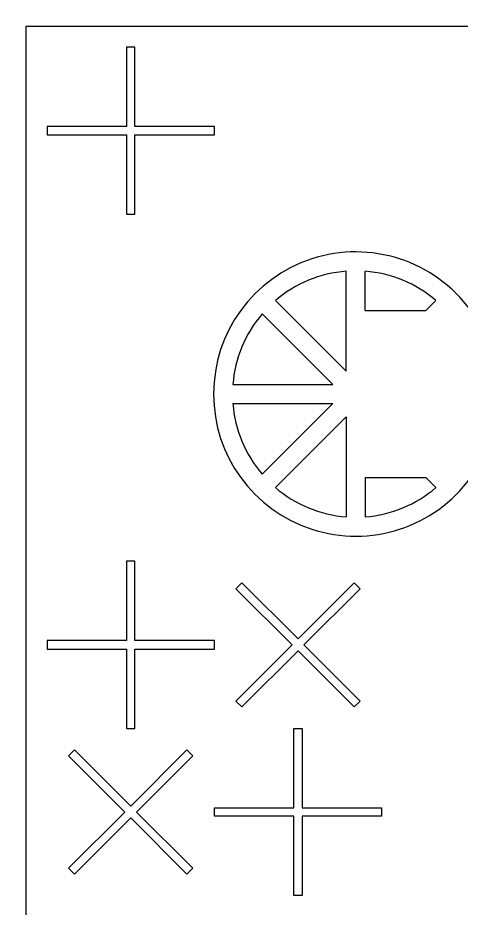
# Model space of a CAD drawing. Header units: inches. Extents: x -271009 to 5700, y -37000 to 38138.
# Drawn here: x -108252 to -105562, y 3223 to 8628 of the extents above; entities that cross this region are included whole.
import ezdxf

# ---------------------------------------------------------------- set-up
doc = ezdxf.new("R2010")
doc.units = ezdxf.units.IN
doc.header["$MEASUREMENT"] = 0

msp = doc.modelspace()

# ---------------------------------------------------------------- linework, layer by layer
for p, q in [((-107542, 8449.9), (-107592.8, 8449.9)), ((-107592.8, 8449.9), (-107592.8, 7967.8)), ((-107542, 7967.8), (-107542, 8449.9)), ((-107592.8, 7967.8), (-108074.9, 7967.8)), ((-108074.9, 7967.8), (-108074.9, 7917)), ((-107059.9, 7967.8), (-107542, 7967.8)), ((-107059.9, 7917), (-107059.9, 7967.8)), ((-108074.9, 7917), (-107592.8, 7917)), ((-107592.8, 7917), (-107592.8, 7434.9)), ((-107542, 7434.9), (-107542, 7917)), ((-107542, 7917), (-107059.9, 7917)), ((-107592.8, 7434.9), (-107542, 7434.9)), ((-106259.7, 6482.6), (-106259.7, 7089.3)), ((-106144.7, 6851.2), (-106144.7, 7089.3)), ((-106688.7, 6911.6), (-106259.7, 6482.6)), ((-105776, 6851.2), (-105715.7, 6911.6)), ((-106770, 6830.2), (-106341.1, 6401.3)), ((-106144.7, 6851.2), (-105776, 6851.2)), ((-106947.7, 6401.3), (-106341.1, 6401.3)), ((-106947.7, 6286.2), (-106341.1, 6286.2)), ((-106770, 5857.3), (-106341.1, 6286.2)), ((-106688.7, 5775.9), (-106259.7, 6204.9)), ((-106259.7, 6204.9), (-106259.7, 5598.2)), ((-106144.7, 5836.2), (-106144.7, 5598.2)), ((-106144.7, 5836.2), (-105776, 5836.2)), ((-105776, 5836.2), (-105715.7, 5775.9)), ((-107542, 5328.8), (-107592.8, 5328.8)), ((-107592.8, 5328.8), (-107592.8, 4846.6)), ((-107542, 4846.6), (-107542, 5328.8)), ((-106893.3, 5198), (-106929.2, 5162.2)), ((-106552.4, 4857.1), (-106893.3, 5198)), ((-106211.5, 5198), (-106552.4, 4857.1)), ((-106175.6, 5162.2), (-106211.5, 5198)), ((-106929.2, 5162.2), (-106588.3, 4821.3)), ((-106516.5, 4821.3), (-106175.6, 5162.2)), ((-107592.8, 4846.6), (-108074.9, 4846.6)), ((-108074.9, 4846.6), (-108074.9, 4795.9)), ((-107059.9, 4846.6), (-107542, 4846.6)), ((-107059.9, 4795.9), (-107059.9, 4846.6)), ((-106588.3, 4821.3), (-106929.2, 4480.3)), ((-106175.6, 4480.3), (-106516.5, 4821.3)), ((-108074.9, 4795.9), (-107592.8, 4795.9)), ((-107592.8, 4795.9), (-107592.8, 4313.8)), ((-107542, 4313.8), (-107542, 4795.9)), ((-107542, 4795.9), (-107059.9, 4795.9)), ((-106893.3, 4444.5), (-106552.4, 4785.4)), ((-106552.4, 4785.4), (-106211.5, 4444.5)), ((-106929.2, 4480.3), (-106893.3, 4444.5)), ((-106211.5, 4444.5), (-106175.6, 4480.3)), ((-107592.8, 4313.8), (-107542, 4313.8)), ((-106577.8, 3831.6), (-106577.8, 4313.8)), ((-106577.8, 4313.8), (-106527, 4313.8)), ((-106527, 4313.8), (-106527, 3831.6)), ((-107944.2, 4147.2), (-107908.3, 4183)), ((-107908.3, 4183), (-107567.4, 3842.1)), ((-107567.4, 3842.1), (-107226.5, 4183)), ((-107226.5, 4183), (-107190.6, 4147.2)), ((-107603.3, 3806.3), (-107944.2, 4147.2)), ((-107190.6, 4147.2), (-107531.5, 3806.3)), ((-107944.2, 3465.3), (-107603.3, 3806.3)), ((-107531.5, 3806.3), (-107190.6, 3465.3)), ((-107059.9, 3831.6), (-106577.8, 3831.6)), ((-107059.9, 3780.9), (-107059.9, 3831.6)), ((-106527, 3831.6), (-106044.9, 3831.6)), ((-106044.9, 3831.6), (-106044.9, 3780.9)), ((-107567.4, 3770.4), (-107908.3, 3429.5)), ((-107226.5, 3429.5), (-107567.4, 3770.4)), ((-106577.8, 3780.9), (-107059.9, 3780.9)), ((-106577.8, 3298.8), (-106577.8, 3780.9)), ((-106044.9, 3780.9), (-106527, 3780.9)), ((-106527, 3780.9), (-106527, 3298.8)), ((-107908.3, 3429.5), (-107944.2, 3465.3)), ((-107190.6, 3465.3), (-107226.5, 3429.5)), ((-106527, 3298.8), (-106577.8, 3298.8))]:
    msp.add_line(p, q)
msp.add_lwpolyline([(-137000, 35000, 6), (-113000, 35000)], format="xyb", close=True)
msp.add_lwpolyline([(-108201.8, 8576.8), (-97138.2, 8576.8), (-97138.2, 50.8), (-108201.8, 50.8)], close=True)
for radius, start, end in [(862.7, 36.0319, 323.9681), (747.7, 94.4117, 130.5883), (747.7, 49.4117, 85.5883), (747.7, 139.4117, 175.5883), (747.7, 184.4117, 220.5883), (747.7, 229.4117, 265.5883), (747.7, 274.4117, 310.5883)]:
    msp.add_arc((-106202.2, 6343.7), radius, start, end)

doc.saveas('drawing.dxf')
